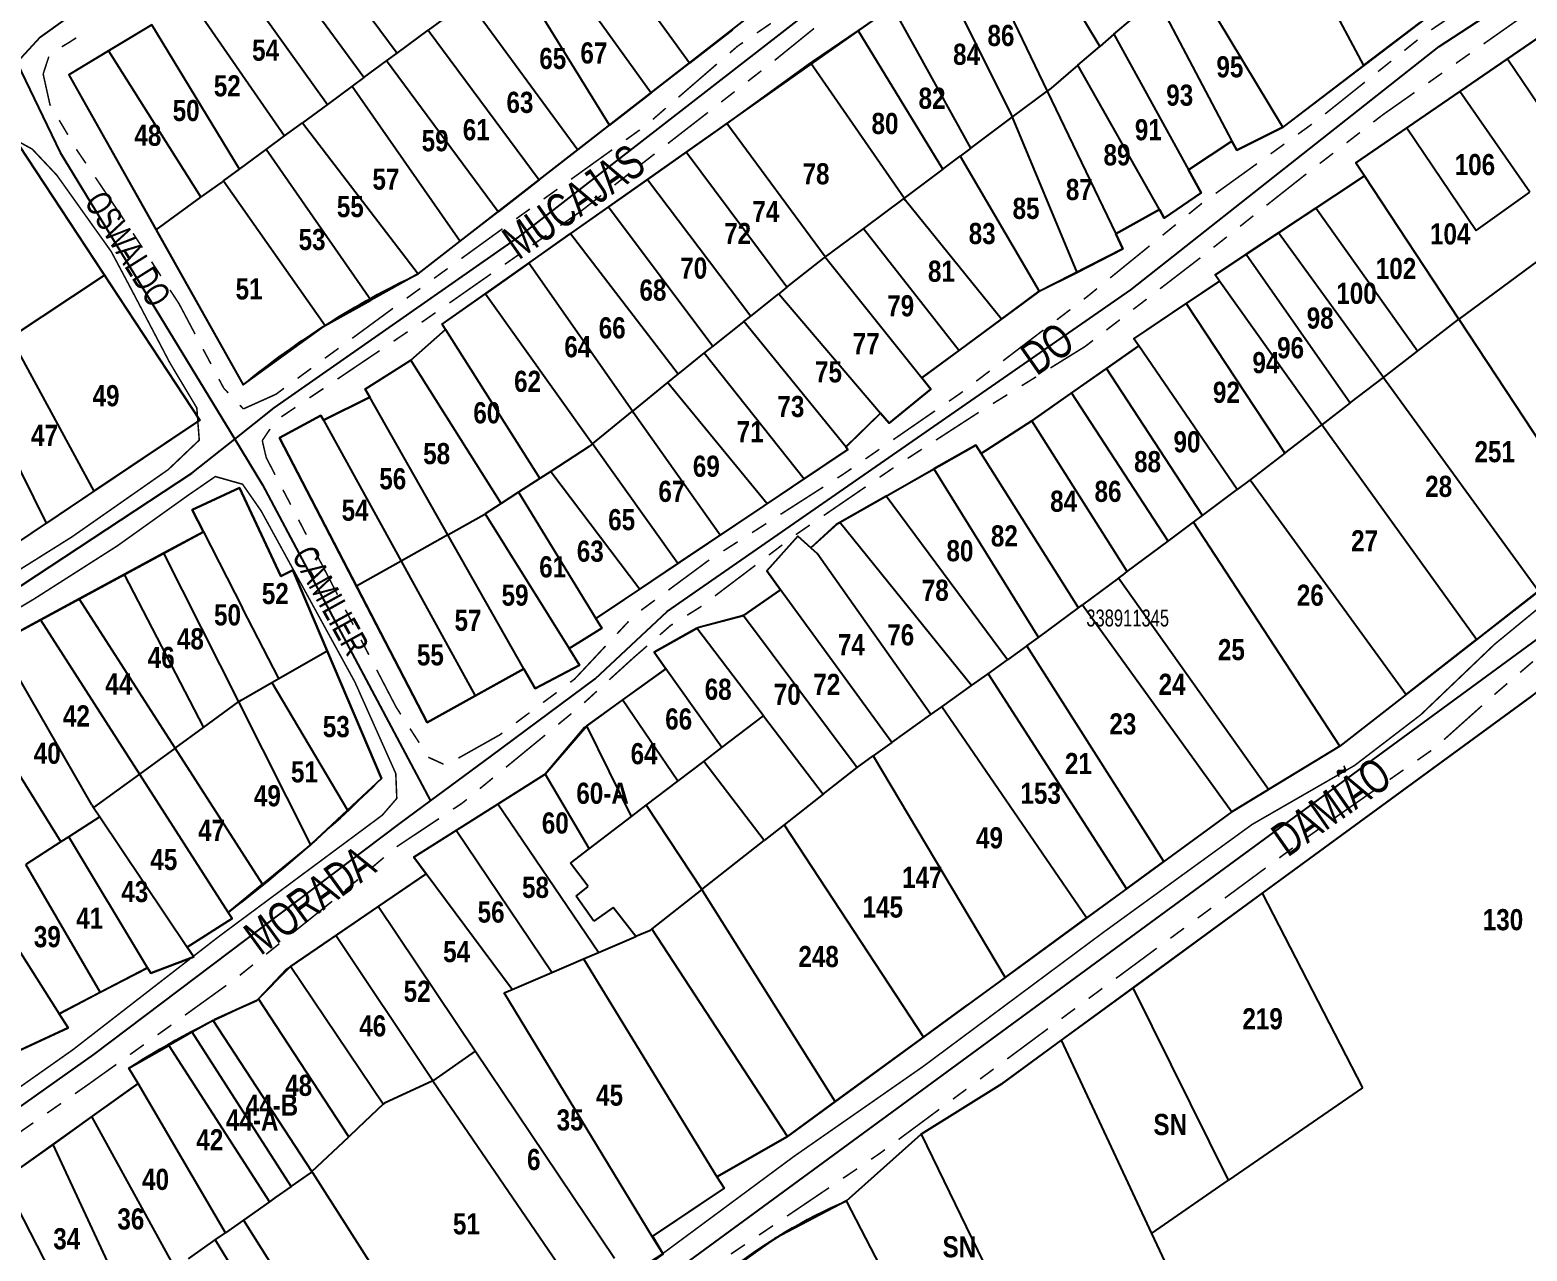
# Model space of a CAD drawing. Extents: x 204256 to 207861, y 4845615 to 4848347.
# Drawn here: x 207107.3 to 207284.3, y 4847063 to 4847207.3 of the extents above; entities that cross this region are included whole.
import ezdxf
from ezdxf.enums import TextEntityAlignment as Align

# ---------------------------------------------------------------- set-up
doc = ezdxf.new("R2010")
doc.units = 0
doc.header["$LTSCALE"] = 1.5
doc.header["$MEASUREMENT"] = 0
doc.linetypes.add('PHANTOMX2', pattern=[5, 2.5, -0.5, 0.5, -0.5, 0.5, -0.5])
doc.linetypes.add('TRACO_25', pattern=[8, 3, -1, 1, -1, 1, -1])
for name, color, linetype in [('CD-MALHA-LOTES', 40, 'CONTINUOUS'), ('CD_TXT_QUADRA', 7, 'CONTINUOUS'), ('RU-QUADRAS', 210, 'CONTINUOUS'), ('SV-EIXO-RUA-N-PAV', 6, 'CONTINUOUS'), ('SV-RUA-NAO-PAV-S-GUIA-C-GUIA', 7, 'PHANTOMX2'), ('SV-TXT-RUA-N-PAV-S-GUIA-C-GUIA', 7, 'CONTINUOUS'), ('Th_NmrPort', 7, 'CONTINUOUS')]:
    doc.layers.add(name, color=color, linetype=linetype)
doc.styles.add('ARIAL', font='ARIAL.TTF')
doc.styles.get("Standard").update_dxf_attribs({"font": 'swisscbo.ttf'})

msp = doc.modelspace()

# ---------------------------------------------------------------- linework, layer by layer
at = {"layer": 'CD-MALHA-LOTES', "linetype": 'Continuous'}
for p, q in [((207254.82, 4847222.29), (207265.02, 4847203.13)), ((207137.76, 4847222.08), (207150.72, 4847204.61)), ((207185.3, 4847203.44), (207172.56, 4847220.94)), ((207224.24, 4847221.46), (207233.81, 4847205.39)), ((207146.78, 4847201.71), (207134.07, 4847219.14)), ((207168.05, 4847217.56), (207180.77, 4847199.92)), ((207218.88, 4847218.28), (207227.6, 4847200.11)), ((207130.04, 4847215.93), (207142.48, 4847198.54)), ((207214.24, 4847215.53), (207223.27, 4847197.5)), ((207175.85, 4847196.1), (207164.33, 4847214.76)), ((207255.45, 4847195.85), (207244.29, 4847214.38)), ((207125.4, 4847212.22), (207137.42, 4847194.81)), ((207159.12, 4847210.85), (207172.1, 4847193.18)), ((207209.3, 4847210.07), (207205.23, 4847207.29)), ((207212.37, 4847204.55), (207209.3, 4847210.07)), ((207240.54, 4847211.16), (207249.45, 4847194.21)), ((207156, 4847208.5), (207154.39, 4847207.32)), ((207235.49, 4847206.84), (207237.64, 4847208.68)), ((207265.02, 4847203.13), (207271.69, 4847208.24)), ((207121.72, 4847207.95), (207116.59, 4847204.86)), ((207132.08, 4847190.88), (207121.72, 4847207.95)), ((207150.72, 4847204.61), (207154.39, 4847207.32)), ((207154.39, 4847207.32), (207167.54, 4847189.64)), ((207190.37, 4847207.38), (207185.3, 4847203.44)), ((207215.25, 4847190.88), (207205.23, 4847207.29)), ((207235.49, 4847206.84), (207233.81, 4847205.39)), ((207235.49, 4847206.84), (207244.32, 4847190.79)), ((207286.8, 4847207.21), (207282.04, 4847203.95)), ((207116.59, 4847204.86), (207127.52, 4847187.56)), ((207149.47, 4847203.69), (207150.72, 4847204.61)), ((207218.59, 4847193.37), (207212.37, 4847204.55)), ((207231.23, 4847203.17), (207233.54, 4847205.16)), ((207233.54, 4847205.16), (207233.81, 4847205.39)), ((207146.78, 4847201.71), (207149.47, 4847203.69)), ((207162.66, 4847185.84), (207149.47, 4847203.69)), ((207180.77, 4847199.92), (207185.3, 4847203.44)), ((207199.62, 4847203.45), (207189.71, 4847196.28)), ((207210.68, 4847187.46), (207199.62, 4847203.45)), ((207231.23, 4847203.17), (207228.08, 4847200.47)), ((207240.88, 4847186.11), (207231.23, 4847203.17)), ((207265.02, 4847203.13), (207255.45, 4847195.85)), ((207282.04, 4847203.95), (207276.39, 4847200.07)), ((207282.04, 4847203.95), (207294.09, 4847186.04)), ((207146.78, 4847201.71), (207145.4, 4847200.69)), ((207145.4, 4847200.69), (207142.48, 4847198.54)), ((207145.4, 4847200.69), (207158.18, 4847182.36)), ((207180.77, 4847199.92), (207175.85, 4847196.1)), ((207223.47, 4847197.02), (207227.6, 4847200.11)), ((207228.08, 4847200.47), (207227.6, 4847200.11)), ((207227.6, 4847200.11), (207235.7, 4847183.24)), ((207276.39, 4847200.07), (207270.14, 4847195.79)), ((207284.68, 4847188.16), (207276.39, 4847200.07)), ((207142.48, 4847198.54), (207139.52, 4847196.36)), ((207223.27, 4847197.5), (207223.47, 4847197.02)), ((207137.42, 4847194.81), (207139.52, 4847196.36)), ((207139.52, 4847196.36), (207153.2, 4847178.49)), ((207172.1, 4847193.18), (207175.85, 4847196.1)), ((207189.71, 4847196.28), (207184.91, 4847192.9)), ((207201.36, 4847180.51), (207189.71, 4847196.28)), ((207218.59, 4847193.37), (207223.47, 4847197.02)), ((207223.47, 4847197.02), (207231.09, 4847178.67)), ((207250.02, 4847193.13), (207255.45, 4847195.85)), ((207270.14, 4847195.79), (207278.32, 4847183.65)), ((207135.24, 4847193.21), (207137.42, 4847194.81)), ((207244.32, 4847190.79), (207249.45, 4847194.21)), ((207249.45, 4847194.21), (207250.02, 4847193.13)), ((207132.08, 4847190.88), (207135.24, 4847193.21)), ((207147.63, 4847175.4), (207135.24, 4847193.21)), ((207167.54, 4847189.64), (207172.1, 4847193.18)), ((207184.91, 4847192.9), (207180.32, 4847189.66)), ((207196.83, 4847176.92), (207184.91, 4847192.9)), ((207215.25, 4847190.88), (207217.3, 4847192.41)), ((207218.59, 4847193.37), (207217.3, 4847192.41)), ((207217.3, 4847192.41), (207226.67, 4847176.45)), ((207130.21, 4847189.5), (207132.08, 4847190.88)), ((207215.25, 4847190.88), (207213.68, 4847189.71)), ((207127.52, 4847187.56), (207129.92, 4847189.29)), ((207130.21, 4847189.5), (207142.23, 4847172.4)), ((207167.54, 4847189.64), (207162.66, 4847185.84)), ((207180.32, 4847189.66), (207175.71, 4847186.42)), ((207180.32, 4847189.66), (207192.54, 4847173.5)), ((207213.68, 4847189.71), (207210.68, 4847187.46)), ((207265.13, 4847190.09), (207259.36, 4847186.26)), ((207276.28, 4847173.13), (207265.13, 4847190.09)), ((207122.22, 4847183.73), (207127.52, 4847187.56)), ((207210.68, 4847187.46), (207205.89, 4847183.89)), ((207278.32, 4847183.65), (207284.68, 4847188.16)), ((207158.18, 4847182.36), (207162.66, 4847185.84)), ((207175.71, 4847186.42), (207171.23, 4847183.26)), ((207175.71, 4847186.42), (207188.07, 4847169.96)), ((207235.7, 4847183.24), (207240.88, 4847186.11)), ((207240.88, 4847186.11), (207241.45, 4847185.1)), ((207259.36, 4847186.26), (207254.96, 4847183.35)), ((207271.4, 4847169.38), (207259.36, 4847186.26)), ((207122.22, 4847183.73), (207132.54, 4847165.39)), ((207166.31, 4847179.79), (207171.23, 4847183.26)), ((207171.23, 4847183.26), (207183.97, 4847166.7)), ((207205.89, 4847183.89), (207201.36, 4847180.51)), ((207205.89, 4847183.89), (207217.18, 4847169.46)), ((207254.96, 4847183.35), (207251.13, 4847180.82)), ((207267.36, 4847166.27), (207254.96, 4847183.35)), ((207153.2, 4847178.49), (207158.18, 4847182.36)), ((207288.17, 4847181.93), (207276.28, 4847173.13)), ((207166.31, 4847179.79), (207161.16, 4847176.16)), ((207178.56, 4847162.27), (207166.31, 4847179.79)), ((207247.46, 4847178.39), (207251.13, 4847180.82)), ((207251.13, 4847180.82), (207263.44, 4847163.25)), ((207105, 4847171), (207116.13, 4847178.35)), ((207153.2, 4847178.49), (207147.63, 4847175.4)), ((207226.67, 4847176.45), (207231.09, 4847178.67)), ((207247.98, 4847177.66), (207247.46, 4847178.39)), ((207156.05, 4847172.56), (207161.16, 4847176.16)), ((207161.16, 4847176.16), (207173.84, 4847158.4)), ((207192.54, 4847173.5), (207195.85, 4847176.14)), ((207196.83, 4847176.92), (207195.85, 4847176.14)), ((207195.85, 4847176.14), (207207.89, 4847162.02)), ((207222.21, 4847173.16), (207226.67, 4847176.45)), ((207247.98, 4847177.66), (207244.05, 4847175.02)), ((207260.06, 4847160.65), (207247.98, 4847177.66)), ((207142.23, 4847172.4), (207147.63, 4847175.4)), ((207237.83, 4847170.84), (207244.05, 4847175.02)), ((207244.05, 4847175.02), (207255.72, 4847157.32)), ((207191.74, 4847172.87), (207188.07, 4847169.96)), ((207191.74, 4847172.87), (207192.54, 4847173.5)), ((207203.79, 4847158.04), (207191.74, 4847172.87)), ((207217.18, 4847169.46), (207222.21, 4847173.16)), ((207271.4, 4847169.38), (207276.28, 4847173.13)), ((207276.28, 4847173.13), (207293.41, 4847147.08)), ((207105, 4847171), (207114.88, 4847152.8)), ((207132.54, 4847165.39), (207142.23, 4847172.4)), ((207152.33, 4847168.3), (207156.46, 4847171.91)), ((207156.46, 4847171.91), (207156.05, 4847172.56)), ((207156.46, 4847171.91), (207167.6, 4847154.3)), ((207238.42, 4847169.98), (207237.83, 4847170.84)), ((207187.05, 4847169.15), (207184.11, 4847166.81)), ((207188.07, 4847169.96), (207187.05, 4847169.15)), ((207187.05, 4847169.15), (207198.85, 4847154.26)), ((207212.77, 4847166.21), (207217.18, 4847169.46)), ((207238.42, 4847169.98), (207234.6, 4847167.31)), ((207250.05, 4847152.99), (207238.42, 4847169.98)), ((207267.36, 4847166.27), (207271.4, 4847169.38)), ((207109.27, 4847149.03), (207100.13, 4847167.45)), ((207163.04, 4847151.35), (207152.33, 4847168.3)), ((207234.6, 4847167.31), (207230.49, 4847164.43)), ((207245.98, 4847149.95), (207234.6, 4847167.31)), ((207182.71, 4847165.67), (207178.56, 4847162.27)), ((207183.97, 4847166.7), (207182.71, 4847165.67)), ((207194.48, 4847151.33), (207182.71, 4847165.67)), ((207184.11, 4847166.81), (207183.97, 4847166.7)), ((207263.44, 4847163.25), (207267.36, 4847166.27)), ((207267.36, 4847166.27), (207285.69, 4847141.02)), ((207147.5, 4847163.93), (207142.02, 4847161.2)), ((207156.74, 4847147.64), (207147.5, 4847163.93)), ((207241.9, 4847146.91), (207230.49, 4847164.43)), ((207173.84, 4847158.4), (207178.56, 4847162.27)), ((207188.93, 4847147.61), (207178.69, 4847162.09)), ((207207.89, 4847162.02), (207203.79, 4847158.04)), ((207207.89, 4847162.02), (207208.93, 4847160.87)), ((207263.44, 4847163.25), (207260.06, 4847160.65)), ((207142.02, 4847161.2), (207151.19, 4847144.53)), ((207225.79, 4847161.14), (207219.78, 4847157.28)), ((207237.06, 4847143.3), (207225.79, 4847161.14)), ((207255.72, 4847157.32), (207260.06, 4847160.65)), ((207278.36, 4847135.28), (207260.06, 4847160.65)), ((207173.45, 4847158.08), (207168.89, 4847155.13)), ((207173.84, 4847158.4), (207173.45, 4847158.08)), ((207183.93, 4847144.26), (207173.84, 4847158.4)), ((207231.32, 4847139.01), (207219.78, 4847157.28)), ((207255.72, 4847157.32), (207251.61, 4847154.16)), ((207168.89, 4847155.13), (207167.6, 4847154.3)), ((207168.89, 4847155.13), (207179.41, 4847141.24)), ((207208.55, 4847152.22), (207214.21, 4847155.44)), ((207214.21, 4847155.44), (207226.57, 4847135.52)), ((207167.6, 4847154.3), (207165.1, 4847152.68)), ((207194.48, 4847151.33), (207198.85, 4847154.26)), ((207251.61, 4847154.16), (207250.05, 4847152.99)), ((207251.61, 4847154.16), (207270.04, 4847128.76)), ((207114.88, 4847152.8), (207109.27, 4847149.03)), ((207163.04, 4847151.35), (207161.7, 4847150.48)), ((207165.1, 4847152.68), (207163.04, 4847151.35)), ((207165.1, 4847152.68), (207174.22, 4847137.76)), ((207208.55, 4847152.22), (207203.06, 4847149.1)), ((207222.92, 4847132.87), (207208.55, 4847152.22)), ((207245.98, 4847149.95), (207250.05, 4847152.99)), ((207156.74, 4847147.64), (207161.04, 4847150.05)), ((207161.13, 4847150.11), (207161.04, 4847150.05)), ((207161.7, 4847150.48), (207161.13, 4847150.11)), ((207161.13, 4847150.11), (207171.08, 4847134.22)), ((207188.93, 4847147.61), (207194.48, 4847151.33)), ((207244.9, 4847149.15), (207245.98, 4847149.95)), ((207127.82, 4847148.02), (207123.12, 4847145.48)), ((207127.82, 4847148.02), (207132.46, 4847138.99)), ((207218.65, 4847129.81), (207203.06, 4847149.1)), ((207241.9, 4847146.91), (207244.9, 4847149.15)), ((207262.21, 4847122.67), (207244.9, 4847149.15)), ((207156.74, 4847147.64), (207151.19, 4847144.53)), ((207165.72, 4847131.82), (207156.74, 4847147.64)), ((207183.93, 4847144.26), (207188.93, 4847147.61)), ((207199.66, 4847146.1), (207200.39, 4847145.44)), ((207237.06, 4847143.3), (207241.9, 4847146.91)), ((207123.12, 4847145.48), (207118.46, 4847142.95)), ((207123.12, 4847145.48), (207131.98, 4847127.88)), ((207151.19, 4847144.53), (207145.93, 4847141.58)), ((207151.19, 4847144.53), (207159.95, 4847128.6)), ((207213.86, 4847126.39), (207200.39, 4847145.44)), ((207118.46, 4847142.95), (207113.14, 4847140.07)), ((207118.46, 4847142.95), (207127.85, 4847124.87)), ((207179.41, 4847141.24), (207183.93, 4847144.26)), ((207236.04, 4847142.54), (207231.79, 4847139.36)), ((207236.04, 4847142.54), (207236.57, 4847142.93)), ((207253.77, 4847117.53), (207236.04, 4847142.54)), ((207236.57, 4847142.93), (207237.06, 4847143.3)), ((207145.93, 4847141.58), (207154.3, 4847125.44)), ((207174.22, 4847137.76), (207179.41, 4847141.24)), ((207196.05, 4847141.16), (207191.68, 4847138.12)), ((207209.24, 4847123.09), (207196.05, 4847141.16)), ((207285.69, 4847141.02), (207278.36, 4847135.28)), ((207113.14, 4847140.07), (207108.56, 4847137.59)), ((207124.47, 4847122.42), (207113.14, 4847140.07)), ((207136.74, 4847130.66), (207132.46, 4847138.99)), ((207226.57, 4847135.52), (207231.32, 4847139.01)), ((207231.32, 4847139.01), (207231.79, 4847139.36)), ((207231.79, 4847139.36), (207249.45, 4847114.9)), ((207108.56, 4847137.59), (207120.26, 4847119.35)), ((207186.41, 4847136.74), (207191.56, 4847138.09)), ((207191.68, 4847138.12), (207191.56, 4847138.09)), ((207191.68, 4847138.12), (207205.14, 4847120.15)), ((207186.15, 4847136.59), (207186.41, 4847136.74)), ((207194.05, 4847126.24), (207186.15, 4847136.59)), ((207225.21, 4847134.51), (207226.57, 4847135.52)), ((207114.62, 4847115.7), (207104.29, 4847133.69)), ((207136.74, 4847130.66), (207142.45, 4847133.92)), ((207225.21, 4847134.51), (207222.92, 4847132.87)), ((207241.38, 4847109), (207225.21, 4847134.51)), ((207270.04, 4847128.76), (207278.36, 4847135.28)), ((207220.62, 4847131.22), (207222.92, 4847132.87)), ((207099.1, 4847130.42), (207110.96, 4847111.33)), ((207132.27, 4847128.09), (207135.9, 4847130.17)), ((207135.9, 4847130.17), (207136.74, 4847130.66)), ((207135.9, 4847130.17), (207144.85, 4847115.08)), ((207159.95, 4847128.6), (207165.72, 4847131.82)), ((207165.72, 4847131.82), (207167.06, 4847129.46)), ((207182.51, 4847131.82), (207177.39, 4847128.12)), ((207189.12, 4847122.48), (207182.51, 4847131.82)), ((207218.65, 4847129.81), (207220.62, 4847131.22)), ((207220.62, 4847131.22), (207236.96, 4847105.77)), ((207154.3, 4847125.44), (207159.95, 4847128.6)), ((207215.15, 4847127.31), (207218.65, 4847129.81)), ((207270.04, 4847128.76), (207262.21, 4847122.67)), ((207127.85, 4847124.87), (207131.98, 4847127.88)), ((207131.98, 4847127.88), (207132.27, 4847128.09)), ((207131.98, 4847127.88), (207140.47, 4847111)), ((207177.39, 4847128.12), (207173.18, 4847125.07)), ((207183.93, 4847118.52), (207177.39, 4847128.12)), ((207213.86, 4847126.39), (207215.15, 4847127.31)), ((207232.26, 4847102.34), (207215.15, 4847127.31)), ((207124.47, 4847122.42), (207127.85, 4847124.87)), ((207178.45, 4847114.34), (207173.18, 4847125.07)), ((207189.12, 4847122.48), (207194.05, 4847126.24)), ((207194.05, 4847126.24), (207201.1, 4847116.98)), ((207209.24, 4847123.09), (207213.86, 4847126.39)), ((207209.24, 4847123.09), (207207.04, 4847121.51)), ((207124.47, 4847122.42), (207120.26, 4847119.35)), ((207134.8, 4847106.33), (207124.47, 4847122.42)), ((207186.98, 4847120.85), (207189.12, 4847122.48)), ((207205.14, 4847120.15), (207207.04, 4847121.51)), ((207207.04, 4847121.51), (207222.62, 4847095.29)), ((207262.21, 4847122.67), (207253.77, 4847117.53)), ((207183.93, 4847118.52), (207186.98, 4847120.85)), ((207194.15, 4847111.51), (207186.98, 4847120.85)), ((207201.1, 4847116.98), (207205.14, 4847120.15)), ((207120.26, 4847119.35), (207114.82, 4847115.4)), ((207120.26, 4847119.35), (207130.75, 4847102.99)), ((207168.25, 4847119.34), (207162.62, 4847115.78)), ((207168.25, 4847119.34), (207173.44, 4847110.51)), ((207180.19, 4847115.66), (207183.93, 4847118.52)), ((207201.1, 4847116.98), (207196.48, 4847113.35)), ((207115.56, 4847114.3), (207111.91, 4847111.94)), ((207114.62, 4847115.7), (207114.82, 4847115.4)), ((207114.82, 4847115.4), (207115.56, 4847114.3)), ((207115.56, 4847114.3), (207125.91, 4847098.88)), ((207162.62, 4847115.78), (207157.73, 4847112.69)), ((207174.54, 4847098.25), (207162.62, 4847115.78)), ((207173.44, 4847110.51), (207178.45, 4847114.34)), ((207178.45, 4847114.34), (207180.19, 4847115.66)), ((207180.19, 4847115.66), (207186.77, 4847105.7)), ((207249.45, 4847114.9), (207241.38, 4847109)), ((207169.01, 4847095.9), (207157.73, 4847112.69)), ((207196.48, 4847113.35), (207194.15, 4847111.51)), ((207196.48, 4847113.35), (207212.96, 4847088.24)), ((207110.96, 4847111.33), (207106.83, 4847108.67)), ((207111.91, 4847111.94), (207110.96, 4847111.33)), ((207121.22, 4847096.46), (207111.91, 4847111.94)), ((207140.47, 4847111), (207134.8, 4847106.33)), ((207186.77, 4847105.7), (207194.15, 4847111.51)), ((207171.24, 4847108.83), (207173.44, 4847110.51)), ((207236.96, 4847105.77), (207241.38, 4847109)), ((207115.63, 4847093.55), (207106.83, 4847108.67)), ((207154.15, 4847107.57), (207148.47, 4847103.69)), ((207164.32, 4847093.9), (207154.15, 4847107.57)), ((207173.3, 4847106.08), (207171.24, 4847108.83)), ((207101.67, 4847105.33), (207110.77, 4847091.01)), ((207130.75, 4847102.99), (207134.8, 4847106.33)), ((207171.92, 4847104.93), (207173.3, 4847106.08)), ((207186.77, 4847105.7), (207180.86, 4847101.05)), ((207202.53, 4847080.63), (207186.77, 4847105.7)), ((207236.96, 4847105.77), (207232.26, 4847102.34)), ((207148.47, 4847103.69), (207143.48, 4847100.28)), ((207159.95, 4847086.58), (207148.47, 4847103.69)), ((207173.99, 4847101.96), (207171.92, 4847104.93)), ((207176.28, 4847103.56), (207173.99, 4847101.96)), ((207178.95, 4847100.13), (207176.28, 4847103.56)), ((207253.03, 4847105.26), (207237.75, 4847094.08)), ((207253.03, 4847105.26), (207264.88, 4847082.27)), ((207222.74, 4847095.38), (207232.26, 4847102.34)), ((207143.48, 4847100.28), (207138.13, 4847096.62)), ((207174.54, 4847098.25), (207178.95, 4847100.13)), ((207180.57, 4847100.82), (207178.95, 4847100.13)), ((207180.86, 4847101.05), (207180.57, 4847100.82)), ((207196.88, 4847076.49), (207180.86, 4847101.05)), ((207172.77, 4847097.5), (207174.54, 4847098.25)), ((207149.09, 4847080.31), (207138.13, 4847096.62)), ((207169.01, 4847095.9), (207172.77, 4847097.5)), ((207172.77, 4847097.5), (207188.55, 4847071.74)), ((207115.63, 4847093.55), (207121.22, 4847096.46)), ((207121.22, 4847096.46), (207121.61, 4847095.81)), ((207164.32, 4847093.9), (207169.01, 4847095.9)), ((207222.62, 4847095.29), (207218.14, 4847092.03)), ((207222.74, 4847095.38), (207222.62, 4847095.29)), ((207110.77, 4847091.01), (207115.63, 4847093.55)), ((207163.38, 4847093.5), (207164.32, 4847093.9)), ((207180.9, 4847064.69), (207163.38, 4847093.5)), ((207237.75, 4847094.08), (207229.26, 4847087.88)), ((207249.05, 4847071.32), (207237.75, 4847094.08)), ((207145.02, 4847076.47), (207134.34, 4847092.78)), ((207212.96, 4847088.24), (207218.14, 4847092.03)), ((207128.96, 4847090.2), (207126.51, 4847088.82)), ((207140.66, 4847072.34), (207128.96, 4847090.2)), ((207126.51, 4847088.82), (207123.74, 4847087.25)), ((207138.19, 4847070.57), (207126.51, 4847088.82)), ((207202.53, 4847080.63), (207212.96, 4847088.24)), ((207229.26, 4847087.88), (207239.95, 4847065.03)), ((207119.02, 4847084.57), (207123.74, 4847087.25)), ((207123.74, 4847087.25), (207135.64, 4847068.78)), ((207159.95, 4847086.58), (207154.96, 4847083.09)), ((207176.42, 4847062.06), (207159.95, 4847086.58)), ((207120.09, 4847082.75), (207119.02, 4847084.57)), ((207120.09, 4847082.75), (207114.64, 4847078.86)), ((207130.44, 4847065.12), (207120.09, 4847082.75)), ((207154.96, 4847083.09), (207149.23, 4847080.45)), ((207154.96, 4847083.09), (207171.24, 4847059.27)), ((207196.88, 4847076.49), (207202.53, 4847080.63)), ((207264.88, 4847082.27), (207249.05, 4847071.32)), ((207114.64, 4847078.86), (207110.04, 4847075.57)), ((207124.49, 4847060.91), (207114.64, 4847078.86)), ((207149.09, 4847080.31), (207146.13, 4847077.51)), ((207149.23, 4847080.45), (207149.09, 4847080.31)), ((207146.13, 4847077.51), (207145.02, 4847076.47)), ((207110.04, 4847075.57), (207104.15, 4847071.36)), ((207118.79, 4847056.8), (207110.04, 4847075.57)), ((207140.66, 4847072.34), (207145.02, 4847076.47)), ((207188.55, 4847071.74), (207196.88, 4847076.49)), ((207203.86, 4847068.88), (207212.71, 4847076.78)), ((207212.71, 4847076.78), (207223.38, 4847054.82)), ((207156.8, 4847047.06), (207140.75, 4847072.21)), ((207188.55, 4847071.74), (207189.39, 4847070.37)), ((207104.15, 4847071.36), (207113.56, 4847053)), ((207138.19, 4847070.57), (207136.28, 4847069.23)), ((207189.39, 4847070.37), (207180.9, 4847064.69)), ((207239.95, 4847065.03), (207249.05, 4847071.32)), ((207135.64, 4847068.78), (207132.55, 4847066.6)), ((207136.28, 4847069.23), (207135.64, 4847068.78)), ((207213.84, 4847049.74), (207203.86, 4847068.88)), ((207132.55, 4847066.6), (207130.44, 4847065.12)), ((207132.55, 4847066.6), (207148.59, 4847041.4)), ((207129.21, 4847064.26), (207130.44, 4847065.12)), ((207239.95, 4847065.03), (207264.31, 4847012.95)), ((207129.21, 4847064.26), (207145.37, 4847037.87))]:
    msp.add_line(p, q, dxfattribs=at)
for points in [[(207205.23, 4847207.29), (207199.85, 4847203.62), (207199.62, 4847203.45)], [(207116.59, 4847204.86), (207111.91, 4847202.04), (207122.22, 4847183.73)], [(207270.14, 4847195.79), (207264.1, 4847191.65), (207265.13, 4847190.09)], [(207116.13, 4847178.35), (207106.05, 4847193.68), (207092.31, 4847185.89)], [(207241.45, 4847185.1), (207245.82, 4847188.07), (207244.32, 4847190.79)], [(207130.21, 4847189.5), (207129.92, 4847189.29)], [(207222.21, 4847173.16), (207210.86, 4847187.2), (207210.68, 4847187.46)], [(207231.09, 4847178.67), (207236.56, 4847181.45), (207235.7, 4847183.24)], [(207196.83, 4847176.92), (207201.24, 4847180.42), (207201.36, 4847180.51)], [(207201.36, 4847180.51), (207201.42, 4847180.42), (207212.77, 4847166.21)], [(207114.88, 4847152.8), (207127.38, 4847161.22), (207116.13, 4847178.35)], [(207152.33, 4847168.3), (207152.2, 4847168.19), (207146.96, 4847164.88), (207147.5, 4847163.93)], [(207208.93, 4847160.87), (207213.83, 4847164.88), (207212.77, 4847166.21)], [(207230.49, 4847164.43), (207225.91, 4847161.22), (207225.79, 4847161.14)], [(207178.56, 4847162.27), (207178.69, 4847162.09)], [(207142.02, 4847161.2), (207141.72, 4847161.75), (207136.82, 4847159.13), (207145.93, 4847141.58)], [(207198.85, 4847154.26), (207204.04, 4847157.73), (207203.79, 4847158.04)], [(207219.78, 4847157.28), (207219.16, 4847158.26), (207214.21, 4847155.44)], [(207142.45, 4847133.92), (207138.39, 4847143.45), (207136.99, 4847142.75), (207132.1, 4847153.22), (207126.5, 4847150.6), (207127.82, 4847148.02)], [(207104.08, 4847145.55), (207104.3, 4847145.68), (207109.27, 4847149.03)], [(207203.06, 4847149.1), (207202.65, 4847148.87), (207199.66, 4847146.1)], [(207199.66, 4847146.1), (207198.1, 4847147.5), (207194.43, 4847143.38), (207196.05, 4847141.16)], [(207108.56, 4847137.59), (207103.6, 4847134.9), (207104.29, 4847133.69)], [(207171.08, 4847134.22), (207174.93, 4847136.61), (207174.22, 4847137.76)], [(207186.15, 4847136.59), (207181.13, 4847133.77), (207182.51, 4847131.82)], [(207144.85, 4847115.08), (207148.88, 4847118.84), (207142.45, 4847133.92)], [(207167.06, 4847129.46), (207172.31, 4847132.25), (207171.08, 4847134.22)], [(207284.96, 4847128.61), (207284.83, 4847128.51), (207253.03, 4847105.26)], [(207173.18, 4847125.07), (207172.88, 4847124.85), (207168.25, 4847119.34)], [(207249.45, 4847114.9), (207249.56, 4847114.98), (207253.77, 4847117.53)], [(207140.47, 4847111), (207140.66, 4847111.16), (207144.85, 4847115.08)], [(207157.73, 4847112.69), (207152.7, 4847109.52), (207154.15, 4847107.57)], [(207125.91, 4847098.88), (207131.22, 4847102.26), (207130.75, 4847102.99)], [(207154.73, 4847083.43), (207143.48, 4847100.28)], [(207121.61, 4847095.81), (207126.68, 4847097.73), (207125.91, 4847098.88)], [(207138.13, 4847096.62), (207137.59, 4847096.25), (207134.34, 4847092.78)], [(207134.34, 4847092.78), (207134.15, 4847092.58), (207129.11, 4847090.29), (207128.96, 4847090.2)], [(207105.97, 4847086.64), (207111.82, 4847089.35), (207110.77, 4847091.01)], [(207229.26, 4847087.88), (207222.24, 4847082.74), (207212.71, 4847076.78)], [(207154.96, 4847083.09), (207154.73, 4847083.43)], [(207138.19, 4847070.57), (207140.52, 4847072.21), (207140.66, 4847072.34)], [(207140.66, 4847072.34), (207140.75, 4847072.21)], [(207203.86, 4847068.88), (207195.41, 4847064.44), (207189.91, 4847060.54), (207186.7, 4847056.2), (207209.86, 4847010.43)], [(207178.05, 4847059.62), (207182.18, 4847062.59), (207180.9, 4847064.69)], [(207126.07, 4847062.05), (207126.21, 4847062.15), (207129.21, 4847064.26)]]:
    msp.add_lwpolyline(points, dxfattribs=at)
at = {"layer": 'RU-QUADRAS', "color": 6, "linetype": 'Continuous'}
for points in [[(207094.02, 4847064.13), (207120.09, 4847082.75), (207119.02, 4847084.57, -0.042786), (207134.15, 4847092.58), (207138.13, 4847096.62), (207154.15, 4847107.57), (207152.7, 4847109.52), (207168.25, 4847119.34), (207173.18, 4847125.07), (207182.51, 4847131.82), (207181.13, 4847133.77), (207186.41, 4847136.74), (207191.68, 4847138.12), (207196.05, 4847141.16), (207194.43, 4847143.38), (207198.1, 4847147.5), (207199.66, 4847146.1), (207202.86, 4847148.98), (207219.16, 4847158.26), (207219.78, 4847157.28), (207225.79, 4847161.14), (207238.42, 4847169.98), (207237.83, 4847170.84), (207247.98, 4847177.66), (207247.46, 4847178.39), (207265.13, 4847190.09), (207264.1, 4847191.65), (207317.67, 4847228.42)], [(207121.72, 4847207.95), (207111.91, 4847202.04), (207132.54, 4847165.39, -0.060139), (207153.2, 4847178.49), (207194.69, 4847210.74)], [(207103.6, 4847134.9), (207127.82, 4847148.02), (207126.5, 4847150.6), (207132.1, 4847153.22), (207136.99, 4847142.75), (207138.39, 4847143.45), (207148.88, 4847118.84, -0.030553), (207130.75, 4847102.99), (207131.22, 4847102.26), (207125.91, 4847098.88), (207126.68, 4847097.73), (207121.61, 4847095.81), (207121.22, 4847096.46), (207110.77, 4847091.01), (207111.82, 4847089.35), (207100.42, 4847084.07)]]:
    msp.add_lwpolyline(points, format="xyb", dxfattribs=at)
for points in [[(207276.74, 4847212.11), (207255.45, 4847195.85), (207250.02, 4847193.13), (207249.45, 4847194.21), (207244.32, 4847190.79), (207245.82, 4847188.07), (207241.45, 4847185.1), (207240.88, 4847186.11), (207235.7, 4847183.24), (207236.56, 4847181.45), (207226.59, 4847176.39), (207212.77, 4847166.21), (207213.83, 4847164.88), (207208.93, 4847160.87), (207207.89, 4847162.02), (207203.78, 4847158.03), (207204.04, 4847157.73), (207174.22, 4847137.76), (207174.93, 4847136.61), (207171.08, 4847134.22), (207172.31, 4847132.25), (207167.06, 4847129.46), (207165.72, 4847131.82), (207154.3, 4847125.44), (207136.82, 4847159.13), (207141.72, 4847161.75), (207142.02, 4847161.2), (207147.5, 4847163.93), (207146.96, 4847164.88), (207152.33, 4847168.3), (207156.46, 4847171.91), (207156.05, 4847172.56), (207209.3, 4847210.07)], [(207106.05, 4847193.68), (207127.38, 4847161.22), (207104.08, 4847145.55)], [(207311.11, 4847160.76), (207262.21, 4847122.67), (207249.45, 4847114.9), (207196.88, 4847076.49), (207188.55, 4847071.74), (207189.39, 4847070.37), (207180.94, 4847064.72), (207182.18, 4847062.59)]]:
    msp.add_lwpolyline(points, dxfattribs=at)
msp.add_lwpolyline([(207186.7, 4847056.2), (207189.91, 4847060.54, -0.066601), (207203.86, 4847068.88), (207212.71, 4847076.78), (207222.24, 4847082.74), (207284.96, 4847128.61), (207308.55, 4847146.59), (207326.9, 4847122.32), (207325.06, 4847115.69), (207303.43, 4847086.69), (207264.3, 4847012.93), (207251.46, 4846984.56), (207250.36, 4846985.96), (207243.25, 4846972.31), (207238.52, 4846965.55), (207234.16, 4846967.39), (207209.86, 4847010.43)], format="xyb", close=True, dxfattribs=at)
at = {"layer": 'SV-EIXO-RUA-N-PAV'}
for points in [[(207468.53, 4847468.17), (207455.92, 4847457.81), (207431.25, 4847440.8), (207402.93, 4847421.27), (207378.83, 4847407.44), (207367.48, 4847398.43), (207345, 4847383.16), (207333.01, 4847373.07), (207327.51, 4847367.75), (207310.12, 4847356.76), (207267.73, 4847325.98), (207224.16, 4847292.42), (207189.07, 4847266.87), (207174.65, 4847254.98), (207129.91, 4847221.87), (207108.51, 4847206.5), (207105.76, 4847203.51), (207099.14, 4847196.32), (207054.22, 4847162.76), (207017.05, 4847135.5), (206995.34, 4847120.63), (206955.45, 4847094.82)], [(206973.92, 4847052.6), (207007.77, 4847071.57), (207031.38, 4847085.44), (207061.56, 4847107.43), (207075.08, 4847119.32), (207099.59, 4847137.26), (207126.44, 4847154.92), (207131.52, 4847158.96), (207136.17, 4847162.67), (207165.1, 4847182.85), (207222.5, 4847227.45), (207259.62, 4847254.66), (207315.67, 4847297.11), (207368.56, 4847338.82), (207380.48, 4847346.88), (207387.48, 4847351.62), (207421.45, 4847375.05), (207445.06, 4847393.97), (207461.1, 4847404.33), (207465.04, 4847406.96), (207469.75, 4847410.1), (207478.22, 4847420.01), (207488.67, 4847429.56), (207503.99, 4847444.34)], [(206993.44, 4847007.96), (207006.66, 4847014.41), (207040.55, 4847034.35), (207073.87, 4847057.13), (207114.88, 4847086.18), (207151.06, 4847113.53), (207154.67, 4847116.19), (207161.88, 4847121.5), (207174.13, 4847130.62), (207182.67, 4847138.59), (207237.5, 4847176.61), (207273.95, 4847205.38), (207301.01, 4847223.04), (207348.01, 4847258.35), (207390.44, 4847293.67), (207407.51, 4847307.82)], [(207060.23, 4847293.5), (207067.61, 4847282.28), (207084.08, 4847248.42), (207088.4, 4847239.56), (207105.76, 4847203.51), (207110.9, 4847192.85), (207131.52, 4847158.96), (207134.82, 4847153.54), (207154.67, 4847116.19)], [(207020.05, 4846942.74), (207035.99, 4846951.89), (207109.47, 4847007.15), (207180.43, 4847058.3), (207182.96, 4847060.12), (207301.3, 4847146.85), (207306.71, 4847148.27), (207313.26, 4847147.99), (207336.47, 4847121.03)]]:
    msp.add_lwpolyline(points, dxfattribs=at)
at = {"layer": 'SV-RUA-NAO-PAV-S-GUIA-C-GUIA', "const_width": 0.18}
for points in [[(207277.99, 4847210.71), (207273.01, 4847207.36)], [(207193.27, 4847206.99), (207194.92, 4847208.12)], [(207283.39, 4847208.64), (207279.21, 4847205.7)], [(207112.78, 4847206.42), (207111.94, 4847205.87)], [(207195.37, 4847203.75), (207200.03, 4847207.53)], [(207271.4, 4847206.17), (207269.84, 4847204.92)], [(207111.92, 4847205.86), (207111.08, 4847205.36)], [(207111.94, 4847205.87), (207111.92, 4847205.86)], [(207190.06, 4847204.62), (207190.81, 4847205.28)], [(207190.81, 4847205.28), (207191, 4847205.44)], [(207191, 4847205.44), (207191.62, 4847205.86)], [(207277.57, 4847204.55), (207275.94, 4847203.4)], [(207109.54, 4847204.19), (207108.92, 4847202.29)], [(207184, 4847199.39), (207188.54, 4847203.32)], [(207268.28, 4847203.67), (207266.72, 4847202.42)], [(207108.92, 4847202.29), (207108.87, 4847202.15)], [(207108.87, 4847202.15), (207109.49, 4847199.36)], [(207192.22, 4847201.29), (207193.8, 4847202.52)], [(207265.16, 4847201.17), (207260.47, 4847197.42)], [(207274.3, 4847202.25), (207272.67, 4847201.1)], [(207109.49, 4847199.36), (207109.67, 4847198.54)], [(207189.06, 4847198.83), (207190.64, 4847200.06)], [(207271.03, 4847199.95), (207267.76, 4847197.65)], [(207109.67, 4847198.54), (207109.75, 4847198.4)], [(207180.98, 4847196.78), (207182.49, 4847198.09)], [(207182.75, 4847193.92), (207187.49, 4847197.6)], [(207267.76, 4847197.65), (207267.21, 4847197.26)], [(207110.77, 4847196.68), (207111.79, 4847194.96)], [(207177.79, 4847194.36), (207179.42, 4847195.53)], [(207258.89, 4847196.2), (207257.27, 4847195.03)], [(207267.21, 4847197.26), (207266.16, 4847196.45)], [(207255.64, 4847193.86), (207254.02, 4847192.69)], [(207264.58, 4847195.22), (207263, 4847194)], [(207112.8, 4847193.24), (207112.86, 4847193.14)], [(207112.86, 4847193.14), (207113.92, 4847191.58)], [(207171.3, 4847189.69), (207176.17, 4847193.19)], [(207179.59, 4847191.46), (207181.17, 4847192.69)], [(207261.41, 4847192.77), (207259.83, 4847191.55)], [(207176.44, 4847189.01), (207178.01, 4847190.24)], [(207252.4, 4847191.53), (207247.53, 4847188.02)], [(207258.25, 4847190.33), (207257.79, 4847189.97)], [(207115.04, 4847189.92), (207118.39, 4847184.95)], [(207168.05, 4847187.35), (207169.68, 4847188.52)], [(207257.79, 4847189.97), (207253.54, 4847186.61)], [(207172.39, 4847185.86), (207174.86, 4847187.78)], [(207245.9, 4847186.85), (207244.35, 4847185.59)], [(207245.9, 4847186.85), (207245.9, 4847186.85)], [(207164.81, 4847185.01), (207165.45, 4847185.48)], [(207165.45, 4847185.48), (207166.43, 4847186.18)], [(207170.03, 4847184.22), (207171.67, 4847185.36)], [(207171.67, 4847185.36), (207172.39, 4847185.86)], [(207251.97, 4847185.37), (207250.41, 4847184.12)], [(207119.51, 4847183.29), (207120.6, 4847181.61)], [(207158.33, 4847180.32), (207163.19, 4847183.84)], [(207242.8, 4847184.33), (207241.25, 4847183.07)], [(207166.75, 4847181.93), (207168.39, 4847183.07)], [(207239.7, 4847181.81), (207235.04, 4847178.02)], [(207248.84, 4847182.88), (207247.27, 4847181.64)], [(207121.69, 4847179.94), (207122.79, 4847178.26)], [(207163.47, 4847179.64), (207165.11, 4847180.78)], [(207245.7, 4847180.4), (207240.94, 4847176.74)], [(207155.09, 4847177.97), (207156.71, 4847179.14)], [(207156.91, 4847175.06), (207161.83, 4847178.5)], [(207123.88, 4847176.59), (207124.43, 4847175.75)], [(207152.13, 4847175.82), (207153.47, 4847176.79)], [(207232.72, 4847176.13), (207232.24, 4847175.74)], [(207233.49, 4847176.76), (207232.72, 4847176.13)], [(207124.43, 4847175.75), (207124.97, 4847174.92)], [(207124.97, 4847174.92), (207126.84, 4847171.38)], [(207145.41, 4847170.88), (207150.24, 4847174.43)], [(207151.86, 4847175.62), (207152.13, 4847175.82)], [(207230.34, 4847174.29), (207228.75, 4847173.08)], [(207232.24, 4847175.74), (207231.93, 4847175.51)], [(207239.36, 4847175.52), (207237.77, 4847174.3)], [(207153.63, 4847172.78), (207153.68, 4847172.81)], [(207153.68, 4847172.81), (207155.27, 4847173.92)], [(207236.19, 4847173.08), (207234.6, 4847171.86)], [(207150.31, 4847170.54), (207151.97, 4847171.66)], [(207227.16, 4847171.87), (207222.39, 4847168.23)], [(207127.78, 4847169.61), (207128.72, 4847167.84)], [(207142.18, 4847168.52), (207143.8, 4847169.7)], [(207143.68, 4847166.07), (207148.65, 4847169.42)], [(207232.04, 4847169.89), (207227.99, 4847167.38)], [(207232.23, 4847170.03), (207232.04, 4847169.89)], [(207233.02, 4847170.64), (207232.23, 4847170.03)], [(207138.96, 4847166.15), (207140.57, 4847167.33)], [(207129.65, 4847166.07), (207130.12, 4847165.19)], [(207220.8, 4847167.02), (207219.21, 4847165.81)], [(207226.29, 4847166.33), (207224.59, 4847165.28)], [(207130.12, 4847165.19), (207130.23, 4847164.98)], [(207130.23, 4847164.98), (207130.76, 4847164.43)], [(207132.55, 4847162.54), (207135.65, 4847163.93)], [(207135.65, 4847163.93), (207136.4, 4847164.27)], [(207136.4, 4847164.27), (207137.35, 4847164.97)], [(207140.36, 4847163.84), (207142.02, 4847164.95)], [(207217.35, 4847164.39), (207215.98, 4847163.44)], [(207217.62, 4847164.59), (207217.35, 4847164.39)], [(207222.89, 4847164.22), (207221.19, 4847163.17)], [(207132.13, 4847162.98), (207132.55, 4847162.54)], [(207137.04, 4847161.6), (207138.7, 4847162.72)], [(207214.34, 4847162.31), (207209.4, 4847158.9)], [(207219.35, 4847162.03), (207214.45, 4847158.85)], [(207219.49, 4847162.12), (207219.35, 4847162.03)], [(207134.78, 4847158.79), (207135.7, 4847160.16)], [(207134.86, 4847158.45), (207134.78, 4847158.79)], [(207135.25, 4847156.77), (207134.86, 4847158.45)], [(207135.38, 4847156.53), (207135.25, 4847156.77)], [(207207.75, 4847157.76), (207206.11, 4847156.62)], [(207212.78, 4847157.77), (207211.1, 4847156.68)], [(207136.3, 4847154.75), (207135.38, 4847156.53)], [(207203.59, 4847154.88), (207202.8, 4847154.37)], [(207203.64, 4847154.92), (207203.59, 4847154.88)], [(207204.46, 4847155.48), (207203.64, 4847154.92)], [(207209.43, 4847155.58), (207207.78, 4847154.45)], [(207201.12, 4847153.3), (207196.06, 4847150.06)], [(207206.13, 4847153.32), (207201.18, 4847149.93)], [(207138.15, 4847151.21), (207137.22, 4847152.98)], [(207139.99, 4847147.66), (207139.07, 4847149.43)], [(207194.38, 4847148.98), (207192.69, 4847147.9)], [(207199.53, 4847148.8), (207197.88, 4847147.67)], [(207191.01, 4847146.83), (207189.32, 4847145.75)], [(207196.28, 4847146.46), (207194.69, 4847145.25)], [(207143.69, 4847140.56), (207140.92, 4847145.89)], [(207187.53, 4847144.6), (207182.81, 4847141.11)], [(207187.64, 4847144.67), (207187.53, 4847144.6)], [(207193.09, 4847144.04), (207188.31, 4847140.42)], [(207181.2, 4847139.92), (207179.59, 4847138.73)], [(207186.63, 4847139.14), (207185.03, 4847138.14)], [(207186.72, 4847139.21), (207186.63, 4847139.14)], [(207145.54, 4847137.02), (207144.61, 4847138.79)], [(207178.1, 4847137.41), (207176.74, 4847135.95)], [(207183.06, 4847136.92), (207181.79, 4847135.81)], [(207183.33, 4847137.09), (207183.06, 4847136.92)], [(207147.38, 4847133.47), (207146.46, 4847135.24)], [(207175.37, 4847134.49), (207171.95, 4847130.84)], [(207180.28, 4847134.5), (207178.77, 4847133.19)], [(207178.57, 4847133.01), (207175.81, 4847130.5)], [(207178.77, 4847133.19), (207178.57, 4847133.01)], [(207283.53, 4847131.37), (207285.05, 4847132.67)], [(207150.6, 4847127.29), (207148.31, 4847131.69)], [(207171.7, 4847130.58), (207171.19, 4847130.2)], [(207171.95, 4847130.84), (207171.7, 4847130.58)], [(207280.49, 4847128.76), (207282.01, 4847130.07)], [(207169.59, 4847129), (207167.98, 4847127.81)], [(207174.34, 4847129.15), (207172.86, 4847127.8)], [(207150.62, 4847127.26), (207150.6, 4847127.29)], [(207151.16, 4847126.42), (207150.62, 4847127.26)], [(207166.38, 4847126.61), (207164.78, 4847125.42)], [(207171.34, 4847126.51), (207169.79, 4847125.24)], [(207274.53, 4847123.43), (207279, 4847127.43)], [(207153.34, 4847123.06), (207152.25, 4847124.74)], [(207162.86, 4847123.99), (207157.97, 4847121.24)], [(207163.17, 4847124.22), (207162.86, 4847123.99)], [(207168.24, 4847123.97), (207163.6, 4847120.16)], [(207154.47, 4847121.32), (207154.43, 4847121.39)], [(207155.31, 4847120.94), (207154.47, 4847121.32)], [(207271.37, 4847120.99), (207273.01, 4847122.14)], [(207156.22, 4847120.52), (207155.31, 4847120.94)], [(207268.09, 4847118.7), (207269.73, 4847119.85)], [(207162.06, 4847118.9), (207160.51, 4847117.63)], [(207158.43, 4847115.92), (207157.34, 4847115.2)], [(207158.97, 4847116.36), (207158.43, 4847115.92)], [(207261.53, 4847114.12), (207266.45, 4847117.56)], [(207155.68, 4847114.09), (207150.68, 4847110.76)], [(207258.69, 4847112.13), (207259.89, 4847112.97)], [(207255.04, 4847109.44), (207256.65, 4847110.63)], [(207258.26, 4847111.81), (207258.69, 4847112.13)], [(207149.15, 4847109.48), (207147.62, 4847108.19)], [(207248.61, 4847104.69), (207253.43, 4847108.25)], [(207146.1, 4847106.89), (207144.57, 4847105.6)], [(207143.04, 4847104.31), (207138.36, 4847100.56)], [(207245.39, 4847102.32), (207247, 4847103.5)], [(207242.17, 4847099.94), (207243.78, 4847101.13)], [(207136.8, 4847099.3), (207135.24, 4847098.05)], [(207235.73, 4847095.19), (207240.56, 4847098.76)], [(207133.68, 4847096.8), (207132.12, 4847095.55)], [(207130.52, 4847094.36), (207125.65, 4847090.85)], [(207232.51, 4847092.82), (207234.12, 4847094.01)], [(207229.3, 4847090.44), (207230.9, 4847091.63)], [(207124.03, 4847089.68), (207122.4, 4847088.52)], [(207222.87, 4847085.67), (207227.69, 4847089.25)], [(207120.77, 4847087.35), (207119.15, 4847086.19)], [(207117.52, 4847085.02), (207115.08, 4847083.28)], [(207219.66, 4847083.29), (207221.27, 4847084.48)], [(207114.53, 4847082.88), (207112.63, 4847081.55)], [(207115.08, 4847083.28), (207114.53, 4847082.88)], [(207216.45, 4847080.91), (207218.05, 4847082.1)], [(207110.99, 4847080.41), (207109.35, 4847079.27)], [(207210.02, 4847076.14), (207214.84, 4847079.71)], [(207107.71, 4847078.12), (207106.07, 4847076.98)], [(207206.78, 4847073.8), (207207.6, 4847074.36)], [(207207.6, 4847074.36), (207207.81, 4847074.5)], [(207207.81, 4847074.5), (207208.41, 4847074.95)], [(207203.46, 4847071.56), (207205.12, 4847072.68)], [(207196.83, 4847067.08), (207201.8, 4847070.44)], [(207193.52, 4847064.84), (207195.18, 4847065.96)], [(207190.2, 4847062.6), (207191.86, 4847063.72)]]:
    msp.add_lwpolyline(points, dxfattribs=at)
at = {"layer": 'SV-RUA-NAO-PAV-S-GUIA-C-GUIA', "linetype": 'TRACO_25', "const_width": 0.18, "flags": 128}
for points in [[(206963.01, 4847095.15), (206964.58, 4847098.35), (206968.63, 4847101.59), (206977.67, 4847107.23), (206990.33, 4847115.14), (207001.52, 4847122.11), (207017.76, 4847132.49), (207023.62, 4847136.33), (207032.52, 4847143.74), (207037.56, 4847147.68), (207045.7, 4847153.17), (207053.65, 4847159.66), (207061.11, 4847164.73), (207067.31, 4847169.72), (207074.33, 4847175.73), (207078.35, 4847178.67), (207091.53, 4847187.75), (207096.95, 4847191.75), (207101.6, 4847194.37), (207105.2, 4847194.57), (207107.59, 4847193.25), (207110.49, 4847190.17), (207116.93, 4847181.13), (207119.32, 4847176.63), (207123.84, 4847168.01), (207127.04, 4847162.66), (207127.33, 4847158.85), (207123.66, 4847155.36), (207112.27, 4847147.4), (207098.46, 4847138.74), (207086.9, 4847129.51), (207074.01, 4847120.62), (207067.62, 4847114.54), (207059.75, 4847108.4), (207047.16, 4847100.31), (207037.85, 4847092.75), (207032.95, 4847089.11), (207025.26, 4847083.8), (207016.97, 4847079.13), (207003.18, 4847071.34), (206989.04, 4847063), (206984.72, 4847060.68), (206982, 4847059.46), (206977.96, 4847059.93)], [(206982.11, 4847050.15), (206984.75, 4847054.13), (206986.32, 4847055.77), (206990.84, 4847058.49), (207006.9, 4847068.1), (207017.96, 4847075.22), (207031.72, 4847083.21), (207039.94, 4847089.22), (207045.56, 4847093.83), (207053.83, 4847099.2), (207058.25, 4847102.97), (207063.04, 4847106.34), (207070.44, 4847113.47), (207076.66, 4847118.21), (207086.12, 4847125), (207093.42, 4847130.76), (207100.73, 4847135.85), (207107.78, 4847140.05), (207117.67, 4847146.36), (207125.98, 4847152.3), (207129.23, 4847154.54), (207132.45, 4847153.63), (207134.65, 4847150.47), (207145.73, 4847130.25), (207150.57, 4847119.42), (207150.69, 4847116.48), (207148.97, 4847114.49), (207129.64, 4847100.14), (207112.36, 4847086.74), (207096.85, 4847075.81), (207084.41, 4847066.8), (207072.57, 4847059.19), (207060.08, 4847050.88), (207047.17, 4847041.87), (207039.6, 4847035.51), (207030.06, 4847030.07), (207021.22, 4847025.42), (207014.48, 4847021.01), (207006.24, 4847015.52), (207002.26, 4847013.37), (206997.18, 4847014.96)], [(207025.08, 4846953), (207029.61, 4846952.1), (207033.49, 4846953.5), (207043.75, 4846960.96), (207058.44, 4846972.58), (207095.25, 4846999.16), (207119.78, 4847017.5), (207131.69, 4847027.1), (207148, 4847038.36), (207164.86, 4847050.01), (207174.1, 4847057.37), (207182.42, 4847062.86), (207197.65, 4847074.14), (207212.89, 4847084.75), (207234.27, 4847100.66), (207251.85, 4847113.41), (207263.96, 4847120.38), (207271.8, 4847126.39), (207280.5, 4847134.7), (207285.72, 4847138.99), (207293.48, 4847144.58), (207299.93, 4847147.75), (207305.57, 4847149.05), (207309.97, 4847149.66), (207315.06, 4847149.24), (207327.32, 4847134.31), (207332.21, 4847129.63), (207336.28, 4847128.74), (207339.18, 4847130.01)]]:
    msp.add_lwpolyline(points, dxfattribs=at)

# ---------------------------------------------------------------- texts
at = {"layer": 'CD_TXT_QUADRA', "linetype": 'Continuous', "style": 'ARIAL', "width": 0.7}
msp.add_text('338911345', height=2, dxfattribs=at).set_placement((207237.12, 4847137.81), align=Align.MIDDLE)
at = {"layer": 'SV-TXT-RUA-N-PAV-S-GUIA-C-GUIA', "style": 'ARIAL', "width": 0.7}
for s, height, rotation, p in [('MUCAJAS', 4, 35, (207165.09, 4847180.08)), ('OSWALDO', 3, 302, (207113.66, 4847187.02)), ('DO', 4, 35, (207226.35, 4847166.37)), ('CAMILIER', 3, 299, (207138.2, 4847145.21)), ('DAMIÃO', 4, 35, (207256.03, 4847109.46)), ('MORADA', 4, 36, (207134.59, 4847097.82))]:
    msp.add_text(s, height=height, rotation=rotation, dxfattribs=at).set_placement(p)
at = {"layer": 'Th_NmrPort', "color": 1}
for s, p in [('86', (207220.54, 4847206.7)), ('54', (207133.58, 4847204.96)), ('65', (207167.54, 4847203.98)), ('67', (207172.4, 4847204.63)), ('84', (207216.47, 4847204.47)), ('95', (207247.61, 4847202.99)), ('52', (207129.05, 4847200.74)), ('93', (207241.68, 4847199.64)), ('63', (207163.66, 4847198.79)), ('82', (207212.39, 4847199.27)), ('50', (207124.19, 4847197.82)), ('80', (207206.83, 4847196.29)), ('48', (207119.66, 4847194.9)), ('61', (207158.49, 4847195.55)), ('91', (207237.97, 4847195.55)), ('59', (207153.63, 4847194.25)), ('89', (207234.26, 4847192.58)), ('106', (207275.79, 4847191.43)), ('57', (207147.81, 4847189.71)), ('78', (207198.67, 4847190.34)), ('87', (207229.81, 4847188.48)), ('55', (207143.6, 4847186.46)), ('74', (207192.74, 4847185.88)), ('85', (207223.51, 4847186.25)), ('53', (207139.08, 4847182.57)), ('72', (207189.4, 4847183.28)), ('83', (207218.32, 4847183.28)), ('104', (207272.87, 4847183.23)), ('70', (207184.21, 4847179.19)), ('81', (207213.5, 4847178.82)), ('102', (207266.46, 4847179.13)), ('51', (207131.63, 4847176.73)), ('68', (207179.39, 4847176.59)), ('100', (207261.79, 4847176.21)), ('79', (207208.68, 4847174.73)), ('98', (207258.29, 4847173.28)), ('66', (207174.57, 4847172.12)), ('64', (207170.5, 4847169.89)), ('77', (207204.6, 4847170.26)), ('96', (207254.79, 4847169.77)), ('94', (207251.87, 4847168.01)), ('75', (207200.15, 4847166.92)), ('62', (207164.56, 4847165.8)), ('92', (207247.2, 4847164.5)), ('49', (207114.71, 4847164.1)), ('73', (207195.7, 4847162.83)), ('60', (207159.74, 4847162.08)), ('47', (207107.44, 4847159.41)), ('71', (207190.89, 4847159.85)), ('58', (207153.81, 4847157.25)), ('90', (207242.54, 4847158.65)), ('251', (207278.13, 4847157.48)), ('69', (207185.7, 4847155.76)), ('88', (207237.87, 4847156.3)), ('56', (207148.62, 4847154.28)), ('67', (207181.62, 4847152.79)), ('86', (207233.2, 4847152.79)), ('28', (207272.3, 4847153.38)), ('54', (207144.17, 4847150.56)), ('84', (207227.95, 4847151.62)), ('65', (207175.69, 4847149.44)), ('82', (207220.94, 4847147.52)), ('27', (207263.54, 4847146.94)), ('63', (207171.98, 4847145.72)), ('80', (207215.69, 4847145.77)), ('61', (207167.53, 4847143.86)), ('52', (207134.73, 4847140.7)), ('59', (207163.08, 4847140.52)), ('78', (207212.77, 4847141.09)), ('26', (207257.12, 4847140.51)), ('50', (207129.08, 4847138.18)), ('57', (207157.52, 4847137.54)), ('48', (207124.69, 4847135.35)), ('74', (207202.85, 4847134.65)), ('76', (207208.69, 4847135.82)), ('46', (207121.24, 4847133.15)), ('55', (207153.07, 4847133.45)), ('25', (207247.79, 4847134.07)), ('44', (207116.23, 4847130)), ('68', (207187.1, 4847129.38)), ('72', (207199.94, 4847129.96)), ('24', (207240.78, 4847129.97)), ('70', (207195.27, 4847128.79)), ('42', (207111.21, 4847126.23)), ('66', (207182.43, 4847125.87)), ('23', (207234.95, 4847125.29)), ('53', (207141.94, 4847124.97)), ('40', (207107.76, 4847121.82)), ('64', (207178.34, 4847121.77)), ('21', (207229.7, 4847120.6)), ('51', (207138.18, 4847119.62)), ('49', (207133.79, 4847116.79)), ('60-A', (207171.92, 4847117.09)), ('153', (207224.44, 4847117.09)), ('60', (207167.84, 4847113.57)), ('47', (207127.2, 4847112.71)), ('49', (207219.19, 4847111.82)), ('45', (207121.55, 4847109.25)), ('58', (207165.5, 4847105.96)), ('147', (207210.44, 4847107.14)), ('43', (207118.12, 4847105.47)), ('41', (207112.78, 4847102.32)), ('56', (207160.25, 4847103.04)), ('145', (207205.77, 4847103.63)), ('130', (207279.11, 4847102.14)), ('39', (207107.77, 4847100.13)), ('54', (207156.17, 4847098.36)), ('248', (207198.18, 4847097.78)), ('52', (207151.5, 4847093.67)), ('219', (207250.68, 4847090.42)), ('46', (207146.25, 4847089.58)), ('48', (207137.49, 4847082.55)), ('45', (207174.26, 4847081.39)), ('44-B', (207132.82, 4847080.21)), ('44-A', (207130.49, 4847078.45)), ('35', (207169.59, 4847078.46)), ('SN', (207240.16, 4847077.92)), ('42', (207126.99, 4847076.11)), ('6', (207166.09, 4847073.78)), ('40', (207120.57, 4847071.43)), ('36', (207117.65, 4847066.75)), ('51', (207157.33, 4847066.17)), ('34', (207110.07, 4847064.41)), ('SN', (207215.23, 4847063.46))]:
    msp.add_text(s, height=2.5, dxfattribs=at).set_placement(p, align=Align.MIDDLE_LEFT)

doc.saveas('drawing.dxf')
